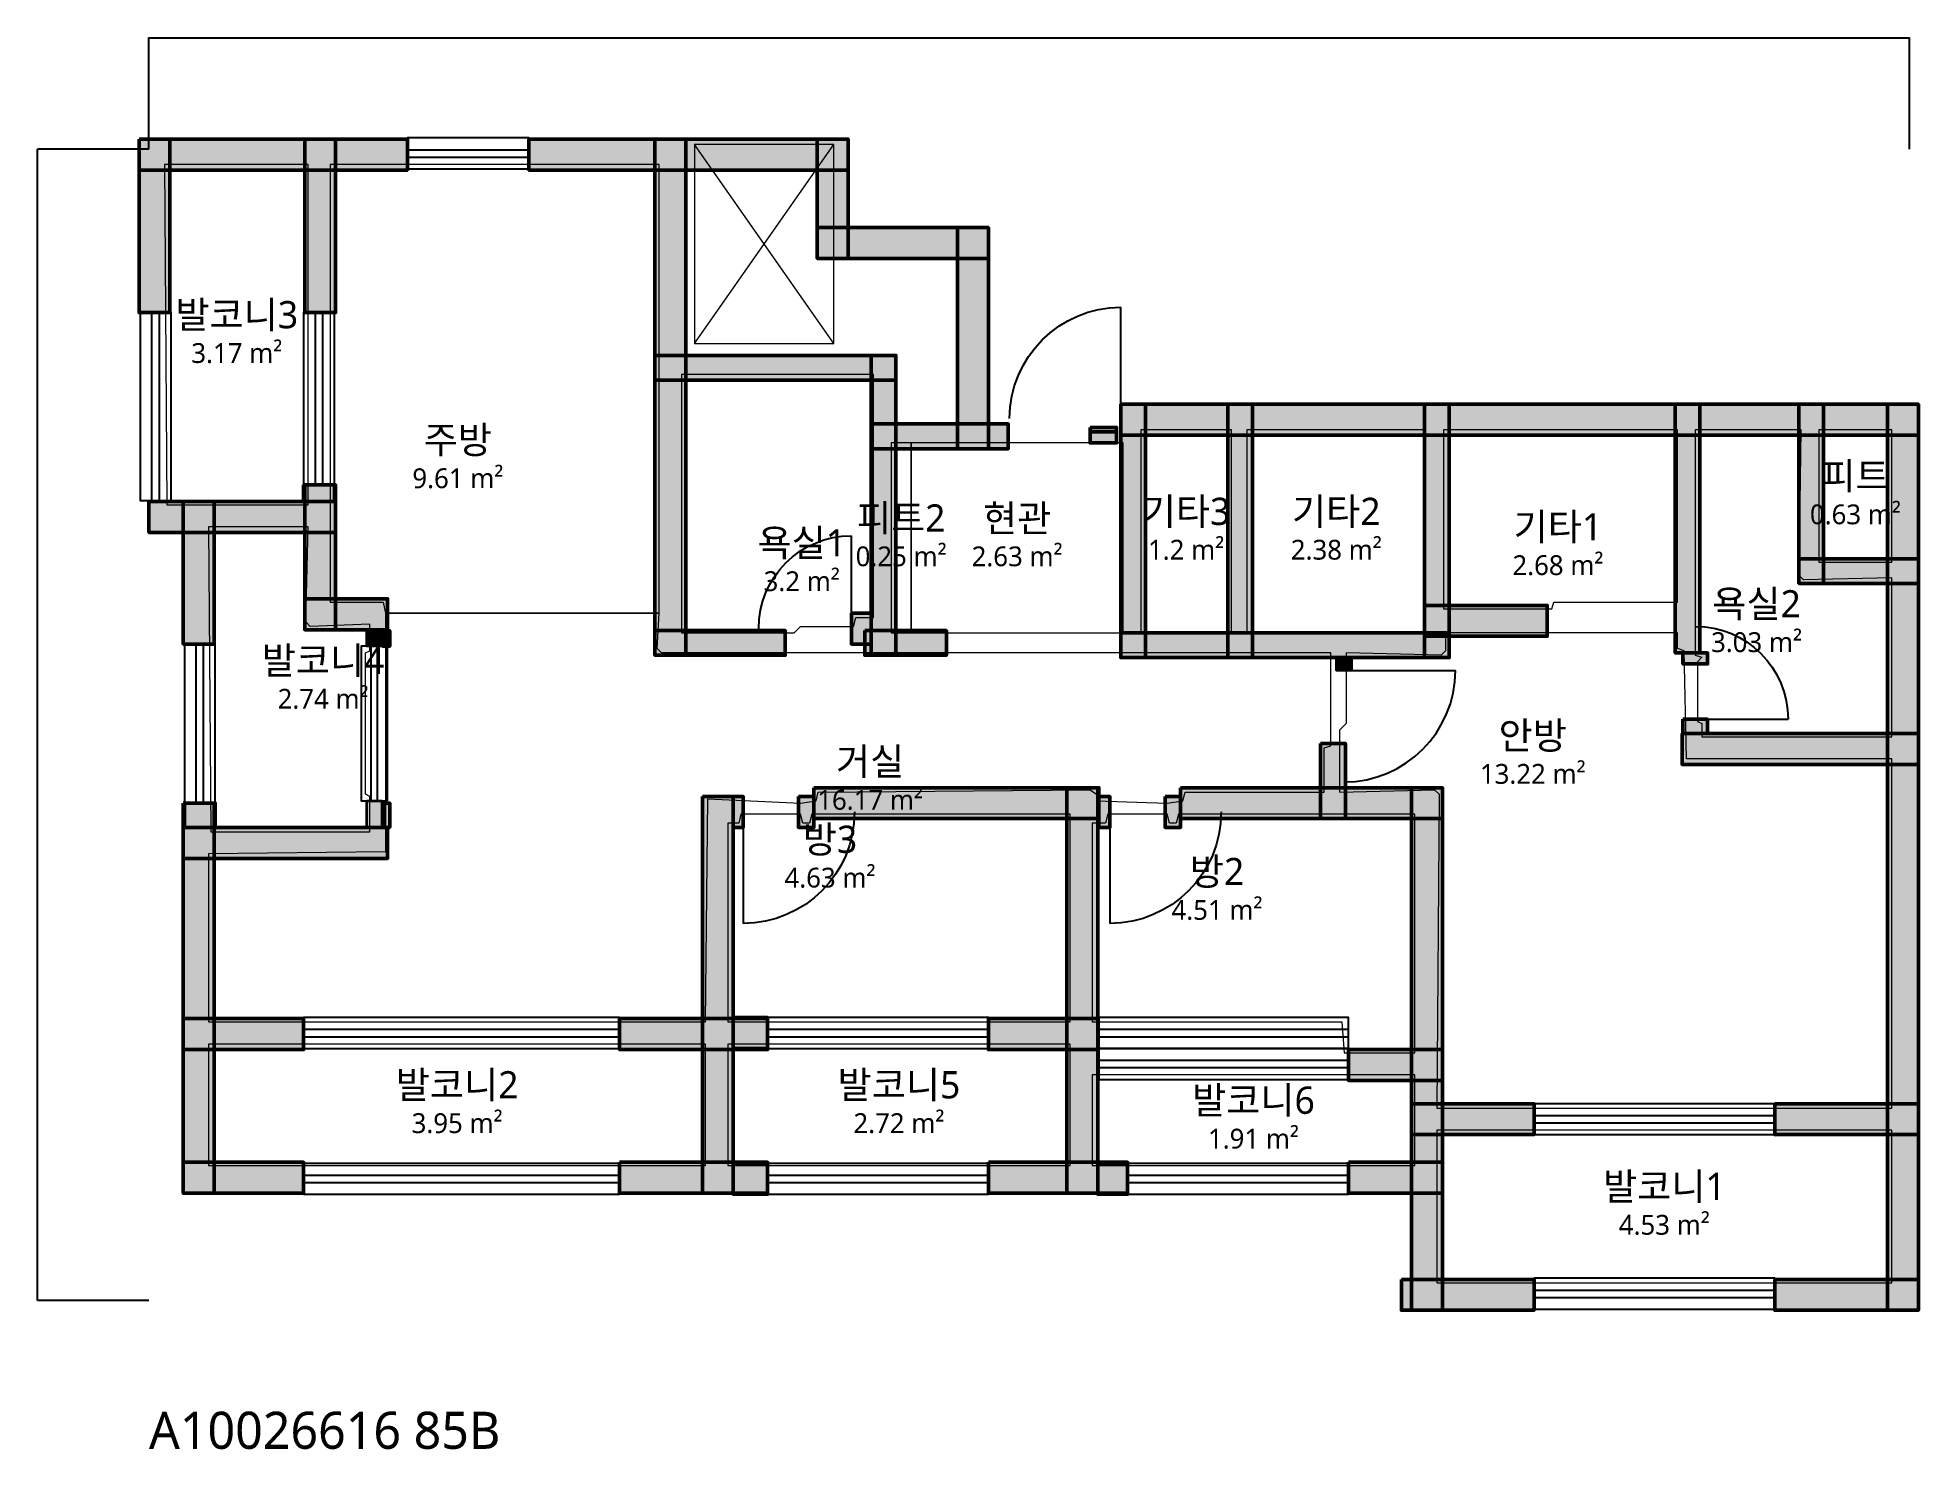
# Model space of a CAD drawing. Header units: millimetres. Extents: x -900 to 14304, y -1204 to 10204.
import ezdxf

# ---------------------------------------------------------------- set-up
doc = ezdxf.new("R2010")
doc.units = ezdxf.units.MM
for name, color, linetype, lineweight in [('A-ANNO-DIMS', 3, 'Continuous', 13), ('A-AREA', 9, 'Continuous', 13), ('A-AREA-IDEN', 7, 'Continuous', 18), ('A-DOOR', 4, 'Continuous', 25), ('A-FLOR-EVTR', 8, 'Continuous', 18), ('A-GLAZ', 5, 'Continuous', 25), ('A-WALL-EXTR', 7, 'Continuous', 50), ('A-WALL-PATT', 8, 'Continuous', 9), ('A-WALL-PRTN', 8, 'Continuous', 35), ('A-WALL-STRC', 7, 'Continuous', 50)]:
    doc.layers.add(name, color=color, linetype=linetype, lineweight=lineweight)
doc.styles.add('OpenSansCondensed-Light', font='OpenSansCondensed-Light.ttf')
doc.styles.get("Standard").update_dxf_attribs({"font": 'malgun.ttf'})
doc.dimstyles.new('EZDXF', dxfattribs={"dimtxt": 0.25, "dimasz": 0.175, "dimexe": 0.375, "dimexo": 0.125, "dimgap": 0.1, "dimtad": 1, "dimlfac": 100, "dimzin": 12, "dimdsep": 46, "dimtxsty": 'OpenSansCondensed-Light', "dimblk": 'ARCHTICK', "dimcen": 2.5, "dimazin": 3, "dimtfac": 0.5, "dimtmove": 2, "dimatfit": 3})

# ---------------------------------------------------------------- blocks, each defined once
blk = doc.blocks.new('JJ-DOOR-SWING')
blk.add_line((0, 0), (0, 1000))
blk.add_arc((0, 0), 1000, 0, 90)
blk = doc.blocks.new('JJ-WIN-DOUBLE')
for p, q in [((0, 120), (1000, 120)), ((0, -120), (1000, -120))]:
    blk.add_line(p, q)
blk.add_lwpolyline([(0, -500), (1000, -500), (1000, 500), (0, 500)], close=True)
blk = doc.blocks.new('JJ-EVTR')
for p, q in [((0, 0), (1000, 1000)), ((1000, 0), (0, 1000))]:
    blk.add_line(p, q)
blk.add_lwpolyline([(0, 0), (1000, 0), (1000, 1000), (0, 1000)], close=True)
blk = doc.blocks.new('_ARCHTICK')
at = {"color": 0, "linetype": 'BYBLOCK', "const_width": 0.15}
blk.add_lwpolyline([(-0.5, -0.5), (0.5, 0.5)], dxfattribs=at)

msp = doc.modelspace()

# ---------------------------------------------------------------- hatches: boundary and pattern name
at = {"layer": 'A-WALL-PATT'}
h = msp.add_hatch(color=8, dxfattribs=at)
h.dxf.hatch_style = 1
h.paths.add_polyline_path([(-80.4, 9383.9), (2089.3, 9383.9), (2089.3, 9133.9), (-80.4, 9133.9)])
h = msp.add_hatch(color=8, dxfattribs=at)
h.dxf.hatch_style = 1
h.paths.add_polyline_path([(-80.4, 9383.9), (169.6, 9383.9), (169.6, 7982.1), (-80.4, 7982.1)])
h = msp.add_hatch(color=8, dxfattribs=at)
h.dxf.hatch_style = 1
h.paths.add_polyline_path([(1258.9, 9383.9), (1508.9, 9383.9), (1508.9, 7982.1), (1258.9, 7982.1)])
h = msp.add_hatch(color=8, dxfattribs=at)
h.dxf.hatch_style = 1
h.paths.add_polyline_path([(3071.4, 9383.9), (5651.8, 9383.9), (5651.8, 9133.9), (3071.4, 9133.9)])
h = msp.add_hatch(color=8, dxfattribs=at)
h.dxf.hatch_style = 1
h.paths.add_polyline_path([(4089.3, 9383.9), (4339.3, 9383.9), (4339.3, 5212.5), (4089.3, 5212.5)])
h = msp.add_hatch(color=8, dxfattribs=at)
h.dxf.hatch_style = 1
h.paths.add_polyline_path([(5401.8, 9383.9), (5651.8, 9383.9), (5651.8, 8419.6), (5401.8, 8419.6)])
h = msp.add_hatch(color=8, dxfattribs=at)
h.dxf.hatch_style = 1
h.paths.add_polyline_path([(5401.8, 8669.6), (6785.7, 8669.6), (6785.7, 8419.6), (5401.8, 8419.6)])
h = msp.add_hatch(color=8, dxfattribs=at)
h.dxf.hatch_style = 1
h.paths.add_polyline_path([(6535.7, 8669.6), (6785.7, 8669.6), (6785.7, 6882.1), (6535.7, 6882.1)])
h = msp.add_hatch(color=8, dxfattribs=at)
h.dxf.hatch_style = 1
h.paths.add_polyline_path([(4089.3, 7635.7), (6037.5, 7635.7), (6037.5, 7435.7), (4089.3, 7435.7)])
h = msp.add_hatch(color=8, dxfattribs=at)
h.dxf.hatch_style = 1
h.paths.add_polyline_path([(5837.5, 7635.7), (6037.5, 7635.7), (6037.5, 5212.5), (5837.5, 5212.5)])
h = msp.add_hatch(color=8, dxfattribs=at)
h.dxf.hatch_style = 1
h.paths.add_polyline_path([(7855.4, 7241.1), (14303.6, 7241.1), (14303.6, 6991.1), (7855.4, 6991.1)])
h = msp.add_hatch(color=8, dxfattribs=at)
h.dxf.hatch_style = 1
h.paths.add_polyline_path([(7855.4, 7241.1), (8055.4, 7241.1), (8055.4, 5194.6), (7855.4, 5194.6)])
h = msp.add_hatch(color=8, dxfattribs=at)
h.dxf.hatch_style = 1
h.paths.add_polyline_path([(8721.4, 7241.1), (8921.4, 7241.1), (8921.4, 5194.6), (8721.4, 5194.6)])
h = msp.add_hatch(color=8, dxfattribs=at)
h.dxf.hatch_style = 1
h.paths.add_polyline_path([(10310.7, 7241.1), (10510.7, 7241.1), (10510.7, 5194.6), (10310.7, 5194.6)])
h = msp.add_hatch(color=8, dxfattribs=at)
h.dxf.hatch_style = 1
h.paths.add_polyline_path([(12337.5, 7241.1), (12537.5, 7241.1), (12537.5, 5232.1), (12337.5, 5232.1)])
h = msp.add_hatch(color=8, dxfattribs=at)
h.dxf.hatch_style = 1
h.paths.add_polyline_path([(13337.5, 7241.1), (13537.5, 7241.1), (13537.5, 5792.9), (13337.5, 5792.9)])
h = msp.add_hatch(color=8, dxfattribs=at)
h.dxf.hatch_style = 1
h.paths.add_polyline_path([(14053.6, 7241.1), (14303.6, 7241.1), (14303.6, -80.4), (14053.6, -80.4)])
h = msp.add_hatch(color=8, dxfattribs=at)
h.dxf.hatch_style = 1
h.paths.add_polyline_path([(5837.5, 7082.1), (6946.4, 7082.1), (6946.4, 6882.1), (5837.5, 6882.1)])
h = msp.add_hatch(color=8, dxfattribs=at)
h.dxf.hatch_style = 1
h.paths.add_polyline_path([(7607.1, 7053.6), (7821.4, 7053.6), (7821.4, 7017.9), (7607.1, 7017.9)])
h = msp.add_hatch(color=8, dxfattribs=at)
h.dxf.hatch_style = 1
h.paths.add_polyline_path([(7607.1, 7017.9), (7607.1, 6928.6), (7821.4, 6928.6), (7821.4, 7017.9)])
h = msp.add_hatch(color=8, dxfattribs=at)
h.dxf.hatch_style = 1
h.paths.add_polyline_path([(1250, 6589.3), (1500, 6589.3), (1500, 6455.4), (1250, 6455.4)])
h = msp.add_hatch(color=8, dxfattribs=at)
h.dxf.hatch_style = 1
h.paths.add_polyline_path([(1258.9, 6589.3), (1508.9, 6589.3), (1508.9, 5419.6), (1258.9, 5419.6)])
h = msp.add_hatch(color=8, dxfattribs=at)
h.dxf.hatch_style = 1
h.paths.add_polyline_path([(0, 6455.4), (1508.9, 6455.4), (1508.9, 6205.4), (0, 6205.4)])
h = msp.add_hatch(color=8, dxfattribs=at)
h.dxf.hatch_style = 1
h.paths.add_polyline_path([(276.8, 6455.4), (526.8, 6455.4), (526.8, 5303.6), (276.8, 5303.6)])
h = msp.add_hatch(color=8, dxfattribs=at)
h.dxf.hatch_style = 1
h.paths.add_polyline_path([(13337.5, 5992.9), (14303.6, 5992.9), (14303.6, 5792.9), (13337.5, 5792.9)])
h = msp.add_hatch(color=8, dxfattribs=at)
h.dxf.hatch_style = 1
h.paths.add_polyline_path([(1258.9, 5669.6), (1928.6, 5669.6), (1928.6, 5419.6), (1258.9, 5419.6)])
h = msp.add_hatch(color=8, dxfattribs=at)
h.dxf.hatch_style = 1
h.paths.add_polyline_path([(5678.6, 5553.6), (5837.5, 5553.6), (5837.5, 5303.6), (5678.6, 5303.6)])
h = msp.add_hatch(color=8, dxfattribs=at)
h.dxf.hatch_style = 1
h.paths.add_polyline_path([(10310.7, 5616.1), (11303.6, 5616.1), (11303.6, 5366.1), (10310.7, 5366.1)])
h = msp.add_hatch(color=8, dxfattribs=at)
h.dxf.hatch_style = 1
h.paths.add_polyline_path([(1761.4, 5419.6), (1881.4, 5419.6), (1881.4, 5285.7), (1761.4, 5285.7)])
h = msp.add_hatch(color=8, dxfattribs=at)
h.dxf.hatch_style = 1
h.paths.add_polyline_path([(1892.9, 5410.7), (1946.4, 5410.7), (1946.4, 5285.7), (1892.9, 5285.7)])
h = msp.add_hatch(color=8, dxfattribs=at)
h.dxf.hatch_style = 1
h.paths.add_polyline_path([(4089.3, 5412.5), (5142.9, 5412.5), (5142.9, 5212.5), (4089.3, 5212.5)])
h = msp.add_hatch(color=8, dxfattribs=at)
h.dxf.hatch_style = 1
h.paths.add_polyline_path([(5785.7, 5412.5), (6446.4, 5412.5), (6446.4, 5212.5), (5785.7, 5212.5)])
h = msp.add_hatch(color=8, dxfattribs=at)
h.dxf.hatch_style = 1
h.paths.add_polyline_path([(7855.4, 5394.6), (10510.7, 5394.6), (10510.7, 5194.6), (7855.4, 5194.6)])
h = msp.add_hatch(color=8, dxfattribs=at)
h.dxf.hatch_style = 1
h.paths.add_polyline_path([(9600.7, 5194.6), (9720.7, 5194.6), (9720.7, 5089.3), (9600.7, 5089.3)])
h = msp.add_hatch(color=8, dxfattribs=at)
h.dxf.hatch_style = 1
h.paths.add_polyline_path([(12400, 5232.1), (12600, 5232.1), (12600, 5142.9), (12400, 5142.9)])
h = msp.add_hatch(color=8, dxfattribs=at)
h.dxf.hatch_style = 1
h.paths.add_polyline_path([(12392.9, 4580.4), (14303.6, 4580.4), (14303.6, 4330.4), (12392.9, 4330.4)])
h = msp.add_hatch(color=8, dxfattribs=at)
h.dxf.hatch_style = 1
h.paths.add_polyline_path([(12400, 4696.4), (12600, 4696.4), (12600, 4580.4), (12400, 4580.4)])
h = msp.add_hatch(color=8, dxfattribs=at)
h.dxf.hatch_style = 1
h.paths.add_polyline_path([(9471.4, 4500), (9671.4, 4500), (9671.4, 3892.9), (9471.4, 3892.9)])
h = msp.add_hatch(color=8, dxfattribs=at)
h.dxf.hatch_style = 1
h.paths.add_polyline_path([(5375, 4142.9), (7678.6, 4142.9), (7678.6, 3892.9), (5375, 3892.9)])
h = msp.add_hatch(color=8, dxfattribs=at)
h.dxf.hatch_style = 1
h.paths.add_polyline_path([(7419.6, 4142.9), (7669.6, 4142.9), (7669.6, 866.1), (7419.6, 866.1)])
h = msp.add_hatch(color=8, dxfattribs=at)
h.dxf.hatch_style = 1
h.paths.add_polyline_path([(8339.3, 4142.9), (10455.4, 4142.9), (10455.4, 3892.9), (8339.3, 3892.9)])
h = msp.add_hatch(color=8, dxfattribs=at)
h.dxf.hatch_style = 1
h.paths.add_polyline_path([(10205.4, 4142.9), (10455.4, 4142.9), (10455.4, -80.4), (10205.4, -80.4)])
h = msp.add_hatch(color=8, dxfattribs=at)
h.dxf.hatch_style = 1
h.paths.add_polyline_path([(276.8, 4017.9), (526.8, 4017.9), (526.8, 866.1), (276.8, 866.1)])
h = msp.add_hatch(color=8, dxfattribs=at)
h.dxf.hatch_style = 1
h.paths.add_polyline_path([(285.7, 4017.9), (535.7, 4017.9), (535.7, 3821.4), (285.7, 3821.4)])
h = msp.add_hatch(color=8, dxfattribs=at)
h.dxf.hatch_style = 1
h.paths.add_polyline_path([(1761.4, 4035.7), (1881.4, 4035.7), (1881.4, 3821.4), (1761.4, 3821.4)])
h = msp.add_hatch(color=8, dxfattribs=at)
h.dxf.hatch_style = 1
h.paths.add_polyline_path([(1892.9, 4017.9), (1946.4, 4017.9), (1946.4, 3821.4), (1892.9, 3821.4)])
h = msp.add_hatch(color=8, dxfattribs=at)
h.dxf.hatch_style = 1
h.paths.add_polyline_path([(4473.2, 4071.4), (4723.2, 4071.4), (4723.2, 866.1), (4473.2, 866.1)])
h = msp.add_hatch(color=8, dxfattribs=at)
h.dxf.hatch_style = 1
h.paths.add_polyline_path([(4723.2, 4071.4), (4803.6, 4071.4), (4803.6, 3821.4), (4723.2, 3821.4)])
h = msp.add_hatch(color=8, dxfattribs=at)
h.dxf.hatch_style = 1
h.paths.add_polyline_path([(5250, 4071.4), (5375, 4071.4), (5375, 3821.4), (5250, 3821.4)])
h = msp.add_hatch(color=8, dxfattribs=at)
h.dxf.hatch_style = 1
h.paths.add_polyline_path([(7678.6, 4071.4), (7767.9, 4071.4), (7767.9, 3821.4), (7678.6, 3821.4)])
h = msp.add_hatch(color=8, dxfattribs=at)
h.dxf.hatch_style = 1
h.paths.add_polyline_path([(8214.3, 4071.4), (8339.3, 4071.4), (8339.3, 3821.4), (8214.3, 3821.4)])
h = msp.add_hatch(color=8, dxfattribs=at)
h.dxf.hatch_style = 1
h.paths.add_polyline_path([(276.8, 3821.4), (1928.6, 3821.4), (1928.6, 3571.4), (276.8, 3571.4)])
h = msp.add_hatch(color=8, dxfattribs=at)
h.dxf.hatch_style = 1
h.paths.add_polyline_path([(4723.2, 2285.7), (5000, 2285.7), (5000, 2035.7), (4723.2, 2035.7)])
h = msp.add_hatch(color=8, dxfattribs=at)
h.dxf.hatch_style = 1
h.paths.add_polyline_path([(276.8, 2276.8), (1250, 2276.8), (1250, 2026.8), (276.8, 2026.8)])
h = msp.add_hatch(color=8, dxfattribs=at)
h.dxf.hatch_style = 1
h.paths.add_polyline_path([(3803.6, 2276.8), (5000, 2276.8), (5000, 2026.8), (3803.6, 2026.8)])
h = msp.add_hatch(color=8, dxfattribs=at)
h.dxf.hatch_style = 1
h.paths.add_polyline_path([(6785.7, 2276.8), (7669.6, 2276.8), (7669.6, 2026.8), (6785.7, 2026.8)])
h = msp.add_hatch(color=8, dxfattribs=at)
h.dxf.hatch_style = 1
h.paths.add_polyline_path([(9696.4, 2026.8), (10455.4, 2026.8), (10455.4, 1776.8), (9696.4, 1776.8)])
h = msp.add_hatch(color=8, dxfattribs=at)
h.dxf.hatch_style = 1
h.paths.add_polyline_path([(10205.4, 1589.3), (11196.4, 1589.3), (11196.4, 1339.3), (10205.4, 1339.3)])
h = msp.add_hatch(color=8, dxfattribs=at)
h.dxf.hatch_style = 1
h.paths.add_polyline_path([(13142.9, 1589.3), (14303.6, 1589.3), (14303.6, 1339.3), (13142.9, 1339.3)])
h = msp.add_hatch(color=8, dxfattribs=at)
h.dxf.hatch_style = 1
h.paths.add_polyline_path([(276.8, 1116.1), (1250, 1116.1), (1250, 866.1), (276.8, 866.1)])
h = msp.add_hatch(color=8, dxfattribs=at)
h.dxf.hatch_style = 1
h.paths.add_polyline_path([(3803.6, 1116.1), (5000, 1116.1), (5000, 866.1), (3803.6, 866.1)])
h = msp.add_hatch(color=8, dxfattribs=at)
h.dxf.hatch_style = 1
h.paths.add_polyline_path([(4723.2, 1107.1), (5000, 1107.1), (5000, 857.1), (4723.2, 857.1)])
h = msp.add_hatch(color=8, dxfattribs=at)
h.dxf.hatch_style = 1
h.paths.add_polyline_path([(6785.7, 1116.1), (7910.7, 1116.1), (7910.7, 866.1), (6785.7, 866.1)])
h = msp.add_hatch(color=8, dxfattribs=at)
h.dxf.hatch_style = 1
h.paths.add_polyline_path([(7669.6, 1107.1), (7910.7, 1107.1), (7910.7, 857.1), (7669.6, 857.1)])
h = msp.add_hatch(color=8, dxfattribs=at)
h.dxf.hatch_style = 1
h.paths.add_polyline_path([(9696.4, 1116.1), (10455.4, 1116.1), (10455.4, 866.1), (9696.4, 866.1)])
h = msp.add_hatch(color=8, dxfattribs=at)
h.dxf.hatch_style = 1
h.paths.add_polyline_path([(10125, 169.6), (11196.4, 169.6), (11196.4, -80.4), (10125, -80.4)])
h = msp.add_hatch(color=8, dxfattribs=at)
h.dxf.hatch_style = 1
h.paths.add_polyline_path([(13142.9, 169.6), (14303.6, 169.6), (14303.6, -80.4), (13142.9, -80.4)])

# ---------------------------------------------------------------- linework, layer by layer
at = {"layer": 'A-AREA'}
for points in [[(125, 9178.6), (142.9, 6428.6), (1285.7, 6428.6), (1285.7, 9178.6)], [(1464.3, 9178.6), (1464.3, 5642.9), (1892.9, 5642.9), (1910.7, 5553.6), (4125, 5553.6), (4125, 9178.6)], [(4303.6, 7482.1), (4303.6, 5392.9), (5214.3, 5392.9), (5267.9, 5446.4), (5696.4, 5446.4), (5714.3, 5517.9), (5857.1, 5517.9), (5857.1, 7482.1)], [(8017.9, 7035.7), (8017.9, 5392.9), (8750, 5392.9), (8750, 7035.7)], [(8875, 7035.7), (8875, 5392.9), (10321.4, 5392.9), (10321.4, 7035.7)], [(10464.3, 7035.7), (10464.3, 5589.3), (11339.3, 5589.3), (11357.1, 5642.9), (12357.1, 5642.9), (12357.1, 7035.7)], [(12500, 7035.7), (12500, 5214.3), (12553.6, 5196.4), (12517.9, 5160.7), (12517.9, 4678.6), (12553.6, 4660.7), (12553.6, 4553.6), (14089.3, 4553.6), (14089.3, 5839.3), (13375, 5821.4), (13339.3, 5857.1), (13357.1, 7035.7)], [(13500, 7035.7), (13500, 5964.3), (14089.3, 5964.3), (14089.3, 7035.7)], [(6000, 6928.6), (6000, 5392.9), (6160.7, 5392.9), (6160.7, 6928.6)], [(6160.7, 6928.6), (6160.7, 5392.9), (7875, 5392.9), (7875, 6928.6)], [(482.1, 6250), (500, 3785.7), (1785.7, 3785.7), (1785.7, 4071.4), (1750, 4089.3), (1750, 5232.1), (1785.7, 5250), (1785.7, 5464.3), (1303.6, 5446.4), (1267.9, 5482.1), (1285.7, 6250)], [(482.1, 2250), (4500, 2250), (4517.9, 4053.6), (5267.9, 4017.9), (5392.9, 4035.7), (5410.7, 4107.1), (7607.1, 4125), (7660.7, 4089.3), (7660.7, 4035.7), (8232.1, 4017.9), (8357.1, 4035.7), (8375, 4107.1), (9500, 4107.1), (9500, 4464.3), (9553.6, 4482.1), (9553.6, 5232.1), (4142.9, 5232.1), (4107.1, 5267.9), (4125, 5553.6), (1910.7, 5553.6), (1910.7, 3625), (482.1, 3607.1)], [(9678.6, 5232.1), (9678.6, 4660.7), (9625, 4607.1), (9625, 4107.1), (10392.9, 4125), (10428.6, 4089.3), (10410.7, 1553.6), (14089.3, 1553.6), (14089.3, 4375), (12428.6, 4375), (12410.7, 5250), (12357.1, 5267.9), (12357.1, 5392.9), (10482.1, 5392.9), (10482.1, 5250), (10446.4, 5214.3)], [(4678.6, 3857.1), (4678.6, 2250), (7446.4, 2250), (7446.4, 3928.6), (5357.1, 3928.6), (5339.3, 3857.1), (5285.7, 3857.1), (5267.9, 3928.6), (4785.7, 3928.6), (4767.9, 3857.1)], [(7625, 3857.1), (7625, 2250), (9642.9, 2250), (9660.7, 2000), (10232.1, 2000), (10232.1, 3928.6), (8321.4, 3928.6), (8303.6, 3857.1), (8250, 3857.1), (8232.1, 3928.6), (7750, 3928.6), (7732.1, 3857.1)], [(482.1, 2071.4), (482.1, 1089.3), (4500, 1089.3), (4500, 2071.4)], [(4678.6, 2071.4), (4678.6, 1089.3), (7446.4, 1089.3), (7446.4, 2071.4)], [(7625, 1821.4), (7625, 1089.3), (10232.1, 1089.3), (10232.1, 1821.4)], [(10410.7, 1375), (10410.7, 142.9), (14089.3, 142.9), (14089.3, 1375)]]:
    msp.add_lwpolyline(points, close=True, dxfattribs=at)
at = {"layer": 'A-WALL-EXTR'}
for points in [[(-80.4, 9383.9), (2089.3, 9383.9), (2089.3, 9133.9), (-80.4, 9133.9)], [(-80.4, 9383.9), (169.6, 9383.9), (169.6, 7982.1), (-80.4, 7982.1)], [(1258.9, 9383.9), (1508.9, 9383.9), (1508.9, 7982.1), (1258.9, 7982.1)], [(3071.4, 9383.9), (5651.8, 9383.9), (5651.8, 9133.9), (3071.4, 9133.9)], [(4089.3, 9383.9), (4339.3, 9383.9), (4339.3, 5212.5), (4089.3, 5212.5)], [(5401.8, 9383.9), (5651.8, 9383.9), (5651.8, 8419.6), (5401.8, 8419.6)], [(5401.8, 8669.6), (6785.7, 8669.6), (6785.7, 8419.6), (5401.8, 8419.6)], [(6535.7, 8669.6), (6785.7, 8669.6), (6785.7, 6882.1), (6535.7, 6882.1)], [(7855.4, 7241.1), (14303.6, 7241.1), (14303.6, 6991.1), (7855.4, 6991.1)], [(14053.6, 7241.1), (14303.6, 7241.1), (14303.6, -80.4), (14053.6, -80.4)], [(7607.1, 7053.6), (7821.4, 7053.6), (7821.4, 7017.9), (7607.1, 7017.9)], [(7607.1, 7017.9), (7607.1, 6928.6), (7821.4, 6928.6), (7821.4, 7017.9)], [(1250, 6589.3), (1500, 6589.3), (1500, 6455.4), (1250, 6455.4)], [(1258.9, 6589.3), (1508.9, 6589.3), (1508.9, 5419.6), (1258.9, 5419.6)], [(0, 6455.4), (1508.9, 6455.4), (1508.9, 6205.4), (0, 6205.4)], [(276.8, 6455.4), (526.8, 6455.4), (526.8, 5303.6), (276.8, 5303.6)], [(1258.9, 5669.6), (1928.6, 5669.6), (1928.6, 5419.6), (1258.9, 5419.6)], [(5678.6, 5553.6), (5837.5, 5553.6), (5837.5, 5303.6), (5678.6, 5303.6)], [(10310.7, 5616.1), (11303.6, 5616.1), (11303.6, 5366.1), (10310.7, 5366.1)], [(1892.9, 5410.7), (1946.4, 5410.7), (1946.4, 5285.7), (1892.9, 5285.7)], [(12392.9, 4580.4), (14303.6, 4580.4), (14303.6, 4330.4), (12392.9, 4330.4)], [(5375, 4142.9), (7678.6, 4142.9), (7678.6, 3892.9), (5375, 3892.9)], [(7419.6, 4142.9), (7669.6, 4142.9), (7669.6, 866.1), (7419.6, 866.1)], [(8339.3, 4142.9), (10455.4, 4142.9), (10455.4, 3892.9), (8339.3, 3892.9)], [(10205.4, 4142.9), (10455.4, 4142.9), (10455.4, -80.4), (10205.4, -80.4)], [(276.8, 4017.9), (526.8, 4017.9), (526.8, 866.1), (276.8, 866.1)], [(285.7, 4017.9), (535.7, 4017.9), (535.7, 3821.4), (285.7, 3821.4)], [(1892.9, 4017.9), (1946.4, 4017.9), (1946.4, 3821.4), (1892.9, 3821.4)], [(4473.2, 4071.4), (4723.2, 4071.4), (4723.2, 866.1), (4473.2, 866.1)], [(4723.2, 4071.4), (4803.6, 4071.4), (4803.6, 3821.4), (4723.2, 3821.4)], [(5250, 4071.4), (5375, 4071.4), (5375, 3821.4), (5250, 3821.4)], [(7678.6, 4071.4), (7767.9, 4071.4), (7767.9, 3821.4), (7678.6, 3821.4)], [(8214.3, 4071.4), (8339.3, 4071.4), (8339.3, 3821.4), (8214.3, 3821.4)], [(276.8, 3821.4), (1928.6, 3821.4), (1928.6, 3571.4), (276.8, 3571.4)], [(4723.2, 2285.7), (5000, 2285.7), (5000, 2035.7), (4723.2, 2035.7)], [(276.8, 2276.8), (1250, 2276.8), (1250, 2026.8), (276.8, 2026.8)], [(3803.6, 2276.8), (5000, 2276.8), (5000, 2026.8), (3803.6, 2026.8)], [(6785.7, 2276.8), (7669.6, 2276.8), (7669.6, 2026.8), (6785.7, 2026.8)], [(9696.4, 2026.8), (10455.4, 2026.8), (10455.4, 1776.8), (9696.4, 1776.8)], [(10205.4, 1589.3), (11196.4, 1589.3), (11196.4, 1339.3), (10205.4, 1339.3)], [(13142.9, 1589.3), (14303.6, 1589.3), (14303.6, 1339.3), (13142.9, 1339.3)], [(276.8, 1116.1), (1250, 1116.1), (1250, 866.1), (276.8, 866.1)], [(3803.6, 1116.1), (5000, 1116.1), (5000, 866.1), (3803.6, 866.1)], [(4723.2, 1107.1), (5000, 1107.1), (5000, 857.1), (4723.2, 857.1)], [(6785.7, 1116.1), (7910.7, 1116.1), (7910.7, 866.1), (6785.7, 866.1)], [(7669.6, 1107.1), (7910.7, 1107.1), (7910.7, 857.1), (7669.6, 857.1)], [(9696.4, 1116.1), (10455.4, 1116.1), (10455.4, 866.1), (9696.4, 866.1)], [(10125, 169.6), (11196.4, 169.6), (11196.4, -80.4), (10125, -80.4)], [(13142.9, 169.6), (14303.6, 169.6), (14303.6, -80.4), (13142.9, -80.4)]]:
    msp.add_lwpolyline(points, close=True, dxfattribs=at)
at = {"layer": 'A-WALL-PRTN'}
for points in [[(1761.4, 5419.6), (1881.4, 5419.6), (1881.4, 5285.7), (1761.4, 5285.7)], [(9600.7, 5194.6), (9720.7, 5194.6), (9720.7, 5089.3), (9600.7, 5089.3)], [(1761.4, 4035.7), (1881.4, 4035.7), (1881.4, 3821.4), (1761.4, 3821.4)]]:
    msp.add_lwpolyline(points, close=True, dxfattribs=at)
at = {"layer": 'A-WALL-STRC'}
for points in [[(4089.3, 7635.7), (6037.5, 7635.7), (6037.5, 7435.7), (4089.3, 7435.7)], [(5837.5, 7635.7), (6037.5, 7635.7), (6037.5, 5212.5), (5837.5, 5212.5)], [(7855.4, 7241.1), (8055.4, 7241.1), (8055.4, 5194.6), (7855.4, 5194.6)], [(8721.4, 7241.1), (8921.4, 7241.1), (8921.4, 5194.6), (8721.4, 5194.6)], [(10310.7, 7241.1), (10510.7, 7241.1), (10510.7, 5194.6), (10310.7, 5194.6)], [(12337.5, 7241.1), (12537.5, 7241.1), (12537.5, 5232.1), (12337.5, 5232.1)], [(13337.5, 7241.1), (13537.5, 7241.1), (13537.5, 5792.9), (13337.5, 5792.9)], [(5837.5, 7082.1), (6946.4, 7082.1), (6946.4, 6882.1), (5837.5, 6882.1)], [(13337.5, 5992.9), (14303.6, 5992.9), (14303.6, 5792.9), (13337.5, 5792.9)], [(4089.3, 5412.5), (5142.9, 5412.5), (5142.9, 5212.5), (4089.3, 5212.5)], [(5785.7, 5412.5), (6446.4, 5412.5), (6446.4, 5212.5), (5785.7, 5212.5)], [(7855.4, 5394.6), (10510.7, 5394.6), (10510.7, 5194.6), (7855.4, 5194.6)], [(12400, 5232.1), (12600, 5232.1), (12600, 5142.9), (12400, 5142.9)], [(12400, 4696.4), (12600, 4696.4), (12600, 4580.4), (12400, 4580.4)], [(9471.4, 4500), (9671.4, 4500), (9671.4, 3892.9), (9471.4, 3892.9)]]:
    msp.add_lwpolyline(points, close=True, dxfattribs=at)

# ---------------------------------------------------------------- block references
at = {"layer": 'A-DOOR'}
for p, xscale, yscale, rotation in [((7857.1, 7125), 0.9, -0.9, 180), ((5678.6, 5428.6), 0.75, -0.75, 180), ((12500, 4696.4), 0.75, -0.75, 90), ((9660.7, 5089.3), 0.9, 0.9, -90)]:
    msp.add_blockref('JJ-DOOR-SWING', p, dxfattribs=dict(at, xscale=xscale, yscale=yscale, rotation=rotation))
at = {"layer": 'A-DOOR', "xscale": 0.9, "yscale": -0.9}
for p in [(4803.6, 3946.4), (7767.9, 3946.4)]:
    msp.add_blockref('JJ-DOOR-SWING', p, dxfattribs=at)
at = {"layer": 'A-FLOR-EVTR', "xscale": 1.125, "yscale": 1.6071999999999989}
msp.add_blockref('JJ-EVTR', (4410.7, 7732.1), dxfattribs=at)
at = {"layer": 'A-GLAZ', "yscale": 0.25}
for p, xscale in [((2089.3, 9267.9), 0.9820999999999999), ((1250, 2160.7), 2.5536), ((5000, 2160.7), 1.7856999999999998), ((7678.6, 2160.7), 2.0177999999999994), ((7678.6, 1910.7), 2.0177999999999994), ((11196.4, 1464.3), 1.9465), ((1250, 982.1), 2.5536), ((5000, 982.1), 1.7856999999999998), ((7910.7, 982.1), 1.7856999999999998), ((11196.4, 53.6), 1.9465)]:
    msp.add_blockref('JJ-WIN-DOUBLE', p, dxfattribs=dict(at, xscale=xscale))
at = {"layer": 'A-GLAZ', "rotation": 90}
for p, xscale, yscale in [((53.6, 6464.3), 1.5178000000000003, 0.25), ((1375, 6589.3), 1.3928000000000003, 0.25), ((410.7, 4017.9), 1.2857000000000003, 0.25), ((1821.4, 4035.7), 1.25, 0.21428571428571427)]:
    msp.add_blockref('JJ-WIN-DOUBLE', p, dxfattribs=dict(at, xscale=xscale, yscale=yscale))

# ---------------------------------------------------------------- texts
at = {"layer": 'A-AREA-IDEN'}
for s, insert, char_height, attachment_point in [('발코니3', (709.825, 7953.6), 220, 5), ('3.17 m²', (709.825, 7653.6), 160, 5), ('주방', (2497.03333, 6941.7), 220, 5), ('9.61 m²', (2497.03333, 6641.7), 160, 5), ('피트', (13794.65, 6650), 220, 5), ('피트2', (6080.35, 6310.75), 220, 5), ('현관', (7017.85, 6310.75), 220, 5), ('기타3', (8383.95, 6364.3), 220, 5), ('기타2', (9598.2, 6364.3), 220, 5), ('기타1', (11389.86667, 6239.3), 220, 5), ('0.63 m²', (13794.65, 6350), 160, 5), ('욕실1', (5276.7875, 6109.825), 220, 5), ('0.25 m²', (6080.35, 6010.75), 160, 5), ('2.63 m²', (7017.85, 6010.75), 160, 5), ('1.2 m²', (8383.95, 6064.3), 160, 5), ('2.38 m²', (9598.2, 6064.3), 160, 5), ('2.68 m²', (11389.86667, 5939.3), 160, 5), ('3.2 m²', (5276.7875, 5809.825), 160, 5), ('욕실2', (12995.55, 5617.25833), 220, 5), ('3.03 m²', (12995.55, 5317.25833), 160, 5), ('발코니4', (1407.46364, 5159.72727), 220, 5), ('2.74 m²', (1407.46364, 4859.72727), 160, 5), ('안방', (11186.38125, 4552.90625), 220, 5), ('거실', (5829.54091, 4343.17727), 220, 5), ('13.22 m²', (11186.38125, 4252.90625), 160, 5), ('16.17 m²', (5829.54091, 4043.17727), 160, 5), ('방3', (5505.36, 3714.28), 220, 5), ('4.63 m²', (5505.36, 3414.28), 160, 5), ('방2', (8633.91667, 3453.56667), 220, 5), ('4.51 m²', (8633.91667, 3153.56667), 160, 5), ('발코니2', (2491.05, 1730.35), 220, 5), ('발코니5', (6062.5, 1730.35), 220, 5), ('발코니6', (8928.55, 1605.35), 220, 5), ('3.95 m²', (2491.05, 1430.35), 160, 5), ('2.72 m²', (6062.5, 1430.35), 160, 5), ('1.91 m²', (8928.55, 1305.35), 160, 5), ('발코니1', (12250, 908.95), 220, 5), ('4.53 m²', (12250, 608.95), 160, 5), ('A10026616 85B', (0, -900), 300, 1)]:
    msp.add_mtext(s, dxfattribs=dict(at, insert=insert, char_height=char_height, attachment_point=attachment_point))

# ---------------------------------------------------------------- dimensions: what is measured, and where the dimension line sits
at = {"layer": 'A-ANNO-DIMS'}
msp.add_linear_dim(base=(0, 10203.5714285714), p1=(0, 9303.5714285714), p2=(14232.1428571429, 9303.5714285714), dimstyle='EZDXF', dxfattribs=at).render()
msp.add_linear_dim(base=(-900, 0), p1=(0, 0), p2=(0, 9303.57143), angle=90, dimstyle='EZDXF', dxfattribs=at).render()

doc.saveas('drawing.dxf')
